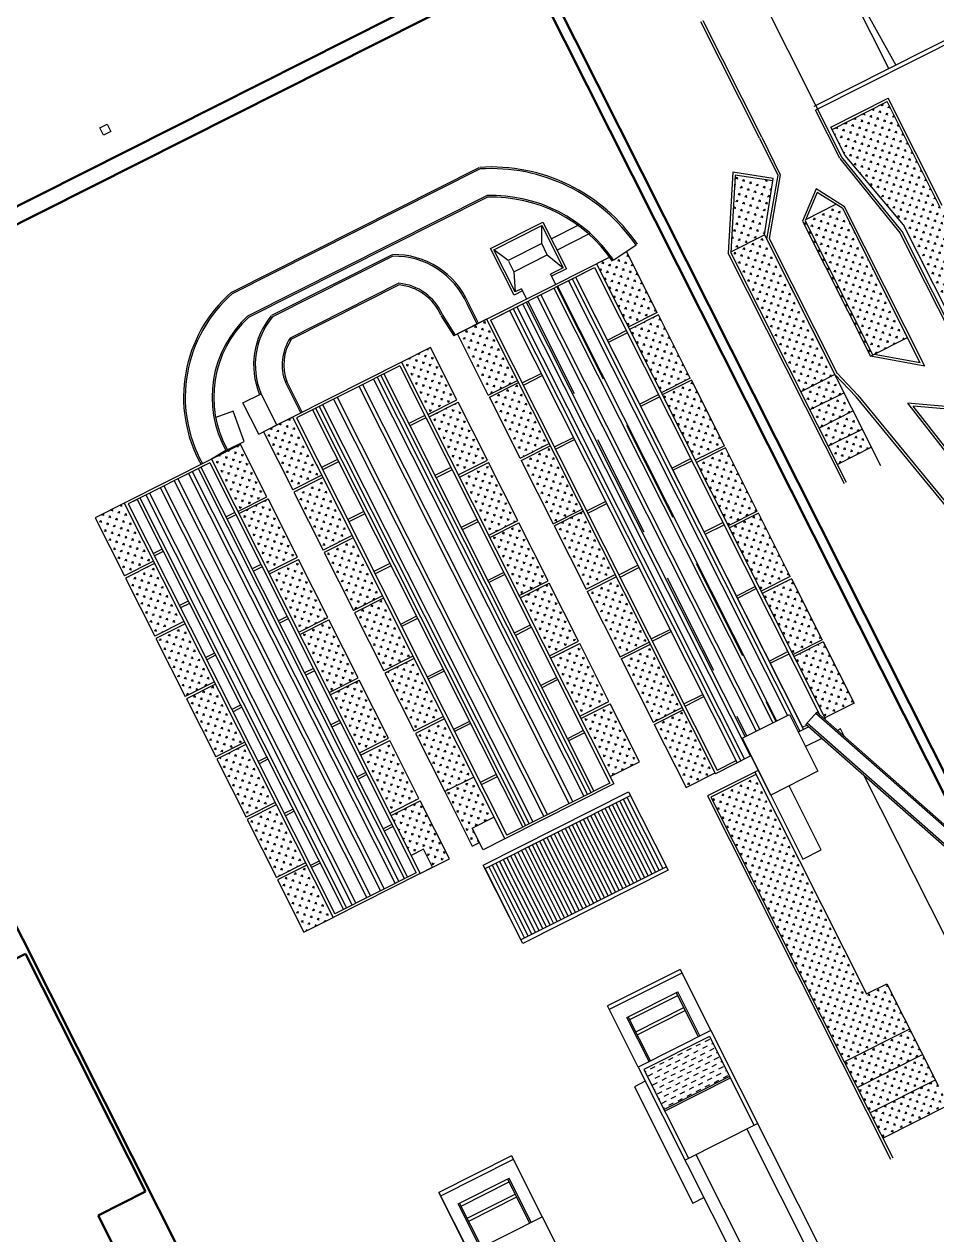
# Model space of a CAD drawing. Header units: inches. Extents: x 725.5 to 800.4, y -655.3 to -591.9.
# Drawn here: x 755.656 to 757.866, y -632.209 to -629.278 of the extents above; entities that cross this region are included whole.
import ezdxf

# ---------------------------------------------------------------- set-up
doc = ezdxf.new("R2010")
doc.units = ezdxf.units.IN
doc.header["$MEASUREMENT"] = 0
doc.linetypes.add('HIDDEN', pattern=[0.375, 0.25, -0.125])
doc.layers.add('023_MUROS_2', color=7, linetype='Continuous')
doc.layers.add('A_TEXTOLOCAL', color=3, linetype='Continuous')
doc.layers.add('06 textos y cotas', color=4, linetype='Continuous', lineweight=15)
pattern_1 = [(116.73916, (399.903667, -369.707009), (-0.01654568078, 0.00545941823), [0.00616, -0.01848]), (206.73916, (399.905032, -369.702872), (-0.00545941823, -0.01654568078), [0.00616, -0.01848])]
pattern_2 = [(296.73916, (399.903667, -369.707009), (0.01654568078, -0.00545941823), [0.00616, -0.01848]), (26.73916, (399.902302, -369.711145), (0.00545941823, 0.01654568078), [0.00616, -0.01848])]
pattern_3 = [(296.73916, (400.310924, -369.498934), (0.01654568078, -0.00545941823), [0.00616, -0.01848]), (26.73916, (400.309559, -369.50307), (0.00545941823, 0.01654568078), [0.00616, -0.01848])]
pattern_4 = [(116.73916, (1113.070042, -891.830759), (-0.01654568078, 0.00545941823), [0.00616, -0.01848]), (206.73916, (1113.071407, -891.826623), (-0.00545941823, -0.01654568078), [0.00616, -0.01848])]
pattern_5 = [(116.73916, (1112.609973, -892.065441), (-0.01654568078, 0.00545941823), [0.00616, -0.01848]), (206.73916, (1112.611338, -892.061305), (-0.00545941823, -0.01654568078), [0.00616, -0.01848])]

msp = doc.modelspace()

# ---------------------------------------------------------------- hatches: boundary and pattern name
h = msp.add_hatch()
h.set_pattern_fill('CROSS', scale=0.04928, angle=-63.2608)
h.set_pattern_definition(pattern_2)
h.paths.add_polyline_path([(757.9931, -629.9574), (757.8735, -629.7202), (757.7454, -629.4657), (757.6122, -629.5329), (757.644, -629.596), (757.7855, -629.7645), (757.9051, -630.0018)])
h = msp.add_hatch()
h.set_pattern_fill('CROSS', scale=0.04928, angle=-63.2608)
h.set_pattern_definition(pattern_2)
h.paths.add_polyline_path([(757.4685, -629.6577), (757.3776, -629.6437), (757.3668, -629.8294), (757.4485, -629.7883)])
h = msp.add_hatch()
h.set_pattern_fill('CROSS', scale=0.04928, angle=-63.2608)
h.set_pattern_definition(pattern_2)
h.paths.add_polyline_path([(757.7055, -630.0823), (757.7952, -630.0371), (757.6379, -629.7248), (757.6213, -629.7142), (757.5405, -629.7549)])
h = msp.add_hatch()
h.set_pattern_fill('CROSS', scale=0.04928, angle=-63.2608)
h.set_pattern_definition(pattern_2)
h.paths.add_polyline_path([(757.6189, -630.1266), (757.4485, -629.7883), (757.3668, -629.8294), (757.3667, -629.8313), (757.5364, -630.1682)])
h = msp.add_hatch()
h.set_pattern_fill('CROSS', scale=0.04928, angle=-63.2608)
h.set_pattern_definition(pattern_2)
h.paths.add_polyline_path([(757.1891, -629.9766), (757.1147, -629.829), (757.0839, -629.85, 0.007809), (757.0774, -629.8408), (757.0415, -629.8589), (757.1187, -630.0121)])
h = msp.add_hatch()
h.set_pattern_fill('CROSS', scale=0.04928, angle=-63.2608)
h.set_pattern_definition(pattern_2)
h.paths.add_polyline_path([(757.2689, -630.135), (757.1918, -629.9819), (757.1214, -630.0174), (757.1985, -630.1705)])
h = msp.add_hatch()
h.set_pattern_fill('CROSS', scale=0.04928, angle=-63.2608)
h.set_pattern_definition(pattern_2)
h.paths.add_polyline_path([(756.8502, -630.1407), (756.7757, -629.9928), (756.7053, -630.0283), (756.7798, -630.1762)])
h = msp.add_hatch()
h.set_pattern_fill('CROSS', scale=0.04928, angle=116.7392)
h.set_pattern_definition(pattern_4)
h.paths.add_polyline_path([(756.5697, -630.0966), (756.6336, -630.2234), (756.704, -630.1879), (756.6402, -630.0611)])
h = msp.add_hatch()
h.set_pattern_fill('CROSS', scale=0.04928, angle=-63.2608)
h.set_pattern_definition(pattern_2)
h.paths.add_polyline_path([(757.6411, -630.1707), (757.6189, -630.1266), (757.5364, -630.1682), (757.5586, -630.2122)])
h = msp.add_hatch()
h.set_pattern_fill('CROSS', scale=0.04928, angle=-63.2608)
h.set_pattern_definition(pattern_2)
h.paths.add_polyline_path([(756.9274, -630.2939), (756.8529, -630.146), (756.7825, -630.1815), (756.857, -630.3294)])
h = msp.add_hatch()
h.set_pattern_fill('CROSS', scale=0.04928, angle=-63.2608)
h.set_pattern_definition(pattern_2)
h.paths.add_polyline_path([(757.3514, -630.2988), (757.2716, -630.1403), (757.2012, -630.1758), (757.281, -630.3342)])
h = msp.add_hatch()
h.set_pattern_fill('CROSS', scale=0.04928, angle=116.7392)
h.set_pattern_definition(pattern_4)
h.paths.add_polyline_path([(756.6363, -630.2286), (756.7072, -630.3695), (756.7776, -630.334), (756.7067, -630.1932)])
h = msp.add_hatch()
h.set_pattern_fill('CROSS', scale=0.04928, angle=-63.2608)
h.set_pattern_definition(pattern_2)
h.paths.add_polyline_path([(757.6633, -630.2147), (757.6411, -630.1707), (757.5586, -630.2122), (757.5808, -630.2562)])
h = msp.add_hatch()
h.set_pattern_fill('CROSS', scale=0.04928, angle=-63.2608)
h.set_pattern_definition(pattern_2)
h.paths.add_polyline_path([(757.6854, -630.2587), (757.6633, -630.2147), (757.5808, -630.2562), (757.6029, -630.3002)])
h = msp.add_hatch()
h.set_pattern_fill('CROSS', scale=0.04928, angle=-63.2608)
h.set_pattern_definition(pattern_3)
h.paths.add_polyline_path([(756.3766, -630.3705), (756.3057, -630.2296), (756.2353, -630.2651), (756.3062, -630.406)])
h = msp.add_hatch()
h.set_pattern_fill('CROSS', scale=0.04928, angle=-63.2608)
h.set_pattern_definition(pattern_2)
h.paths.add_polyline_path([(757.7076, -630.3027), (757.6854, -630.2587), (757.6029, -630.3002), (757.6251, -630.3442)])
h = msp.add_hatch()
h.set_pattern_fill('CROSS', scale=0.04928, angle=116.7392)
h.set_pattern_definition(pattern_5)
h.paths.add_polyline_path([(756.1097, -630.3313), (756.1735, -630.458), (756.244, -630.4226), (756.1801, -630.2958)])
h = msp.add_hatch()
h.set_pattern_fill('CROSS', scale=0.04928, angle=-63.2608)
h.set_pattern_definition(pattern_2)
h.paths.add_polyline_path([(757.0072, -630.4523), (756.93, -630.2992), (756.8596, -630.3346), (756.9368, -630.4878)])
h = msp.add_hatch()
h.set_pattern_fill('CROSS', scale=0.04928, angle=-63.2608)
h.set_pattern_definition(pattern_2)
h.paths.add_polyline_path([(757.4312, -630.4572), (757.3541, -630.304), (757.2837, -630.3395), (757.3608, -630.4927)])
h = msp.add_hatch()
h.set_pattern_fill('CROSS', scale=0.04928, angle=116.7392)
h.set_pattern_definition(pattern_4)
h.paths.add_polyline_path([(756.7099, -630.3748), (756.7808, -630.5156), (756.8512, -630.4801), (756.7803, -630.3393)])
h = msp.add_hatch()
h.set_pattern_fill('CROSS', scale=0.04928, angle=-63.2608)
h.set_pattern_definition(pattern_3)
h.paths.add_polyline_path([(756.4503, -630.5166), (756.3793, -630.3758), (756.3089, -630.4112), (756.3798, -630.5521)])
h = msp.add_hatch()
h.set_pattern_fill('CROSS', scale=0.04928, angle=116.7392)
h.set_pattern_definition(pattern_5)
h.paths.add_polyline_path([(756.1762, -630.4633), (756.2471, -630.6042), (756.3176, -630.5687), (756.2466, -630.4278)])
h = msp.add_hatch()
h.set_pattern_fill('CROSS', scale=0.04928, angle=-63.2608)
h.set_pattern_definition(pattern_2)
h.paths.add_polyline_path([(755.9694, -630.5786), (755.8984, -630.4377), (755.828, -630.4732), (755.899, -630.614)])
h = msp.add_hatch()
h.set_pattern_fill('CROSS', scale=0.04928, angle=-63.2608)
h.set_pattern_definition(pattern_2)
h.paths.add_polyline_path([(757.087, -630.6107), (757.0099, -630.4576), (756.9394, -630.4931), (757.0166, -630.6462)])
h = msp.add_hatch()
h.set_pattern_fill('CROSS', scale=0.04928, angle=116.7392)
h.set_pattern_definition(pattern_4)
h.paths.add_polyline_path([(756.7835, -630.5209), (756.8544, -630.6617), (756.9249, -630.6262), (756.8539, -630.4854)])
h = msp.add_hatch()
h.set_pattern_fill('CROSS', scale=0.04928, angle=-63.2608)
h.set_pattern_definition(pattern_2)
h.paths.add_polyline_path([(757.5111, -630.6156), (757.4339, -630.4625), (757.3635, -630.498), (757.4406, -630.6511)])
h = msp.add_hatch()
h.set_pattern_fill('CROSS', scale=0.04928, angle=-63.2608)
h.set_pattern_definition(pattern_3)
h.paths.add_polyline_path([(756.5239, -630.6627), (756.4529, -630.5219), (756.3825, -630.5574), (756.4534, -630.6982)])
h = msp.add_hatch()
h.set_pattern_fill('CROSS', scale=0.04928, angle=116.7392)
h.set_pattern_definition(pattern_5)
h.paths.add_polyline_path([(756.2498, -630.6094), (756.3208, -630.7503), (756.3912, -630.7148), (756.3202, -630.574)])
h = msp.add_hatch()
h.set_pattern_fill('CROSS', scale=0.04928, angle=-63.2608)
h.set_pattern_definition(pattern_2)
h.paths.add_polyline_path([(756.043, -630.7247), (755.972, -630.5838), (755.9016, -630.6193), (755.9726, -630.7601)])
h = msp.add_hatch()
h.set_pattern_fill('CROSS', scale=0.04928, angle=116.7392)
h.set_pattern_definition(pattern_4)
h.paths.add_polyline_path([(756.8571, -630.667), (756.9281, -630.8078), (756.9985, -630.7723), (756.9275, -630.6315)])
h = msp.add_hatch()
h.set_pattern_fill('CROSS', scale=0.04928, angle=-63.2608)
h.set_pattern_definition(pattern_2)
h.paths.add_polyline_path([(757.1695, -630.7745), (757.0897, -630.616), (757.0193, -630.6515), (757.0991, -630.8099)])
h = msp.add_hatch()
h.set_pattern_fill('CROSS', scale=0.04928, angle=-63.2608)
h.set_pattern_definition(pattern_2)
h.paths.add_polyline_path([(757.5882, -630.7688), (757.5137, -630.6209), (757.4433, -630.6564), (757.5178, -630.8043)])
h = msp.add_hatch()
h.set_pattern_fill('CROSS', scale=0.04928, angle=-63.2608)
h.set_pattern_definition(pattern_3)
h.paths.add_polyline_path([(756.5975, -630.8088), (756.5265, -630.668), (756.4561, -630.7035), (756.5271, -630.8443)])
h = msp.add_hatch()
h.set_pattern_fill('CROSS', scale=0.04928, angle=116.7392)
h.set_pattern_definition(pattern_5)
h.paths.add_polyline_path([(756.3234, -630.7556), (756.3944, -630.8964), (756.4648, -630.8609), (756.3938, -630.7201)])
h = msp.add_hatch()
h.set_pattern_fill('CROSS', scale=0.04928, angle=-63.2608)
h.set_pattern_definition(pattern_2)
h.paths.add_polyline_path([(756.1166, -630.8708), (756.0457, -630.73), (755.9752, -630.7654), (756.0462, -630.9063)])
h = msp.add_hatch()
h.set_pattern_fill('CROSS', scale=0.04928, angle=116.7392)
h.set_pattern_definition(pattern_4)
h.paths.add_polyline_path([(756.9307, -630.8131), (757.0017, -630.9539), (757.0721, -630.9185), (757.0011, -630.7776)])
h = msp.add_hatch()
h.set_pattern_fill('CROSS', scale=0.04928, angle=-63.2608)
h.set_pattern_definition(pattern_2)
h.paths.add_polyline_path([(757.2493, -630.9329), (757.1722, -630.7797), (757.1017, -630.8152), (757.1789, -630.9684)])
h = msp.add_hatch()
h.set_pattern_fill('CROSS', scale=0.04928, angle=-63.2608)
h.set_pattern_definition(pattern_2)
h.paths.add_polyline_path([(757.6654, -630.9219), (757.5909, -630.7741), (757.5205, -630.8095), (757.595, -630.9574)])
h = msp.add_hatch()
h.set_pattern_fill('CROSS', scale=0.04928, angle=-63.2608)
h.set_pattern_definition(pattern_3)
h.paths.add_polyline_path([(756.6711, -630.9549), (756.6001, -630.8141), (756.5297, -630.8496), (756.6007, -630.9904)])
h = msp.add_hatch()
h.set_pattern_fill('CROSS', scale=0.04928, angle=116.7392)
h.set_pattern_definition(pattern_5)
h.paths.add_polyline_path([(756.397, -630.9017), (756.468, -631.0425), (756.5384, -631.007), (756.4674, -630.8662)])
h = msp.add_hatch()
h.set_pattern_fill('CROSS', scale=0.04928, angle=-63.2608)
h.set_pattern_definition(pattern_2)
h.paths.add_polyline_path([(756.1902, -631.0169), (756.1193, -630.8761), (756.0489, -630.9115), (756.1198, -631.0524)])
h = msp.add_hatch()
h.set_pattern_fill('CROSS', scale=0.04928, angle=116.7392)
h.set_pattern_definition(pattern_4)
h.paths.add_polyline_path([(757.0043, -630.9592), (757.0753, -631.1), (757.1457, -631.0646), (757.0747, -630.9237)])
h = msp.add_hatch()
h.set_pattern_fill('CROSS', scale=0.04928, angle=-63.2608)
h.set_pattern_definition(pattern_2)
h.paths.add_polyline_path([(757.3291, -631.0913), (757.252, -630.9382), (757.1816, -630.9737), (757.2587, -631.1268)])
h = msp.add_hatch()
h.set_pattern_fill('CROSS', scale=0.04928, angle=-63.2608)
h.set_pattern_definition(pattern_3)
h.paths.add_polyline_path([(756.7447, -631.101), (756.6737, -630.9602), (756.6033, -630.9957), (756.6743, -631.1365)])
h = msp.add_hatch()
h.set_pattern_fill('CROSS', scale=0.04928, angle=116.7392)
h.set_pattern_definition(pattern_5)
h.paths.add_polyline_path([(756.4706, -631.0478), (756.5416, -631.1886), (756.612, -631.1531), (756.5411, -631.0123)])
h = msp.add_hatch()
h.set_pattern_fill('CROSS', scale=0.04928, angle=-63.2608)
h.set_pattern_definition(pattern_2)
h.paths.add_polyline_path([(756.2638, -631.163), (756.1929, -631.0222), (756.1225, -631.0577), (756.1934, -631.1985)])
h = msp.add_hatch()
h.set_pattern_fill('CROSS', scale=0.04928, angle=116.7392)
h.set_pattern_definition(pattern_1)
h.paths.add_polyline_path([(756.7935, -631.1979), (756.7447, -631.101), (756.6743, -631.1365), (756.7408, -631.2686), (756.7584, -631.2597), (756.7407, -631.2245)])
h = msp.add_hatch()
h.set_pattern_fill('CROSS', scale=0.04928, angle=-63.2608)
h.set_pattern_definition(pattern_2)
h.paths.add_polyline_path([(757.8003, -631.711), (757.745, -631.6014), (757.6957, -631.6262), (757.4279, -631.0946), (757.3187, -631.1496), (757.6418, -631.7908)])
h = msp.add_hatch()
h.set_pattern_fill('CROSS', scale=0.04928, angle=116.7392)
h.set_pattern_definition(pattern_1)
h.paths.add_polyline_path([(756.623, -631.2756), (756.6451, -631.3196), (756.6856, -631.2993), (756.6147, -631.1584), (756.5443, -631.1939), (756.593, -631.2907)])
h = msp.add_hatch()
h.set_pattern_fill('CROSS', scale=0.04928, angle=-63.2608)
h.set_pattern_definition(pattern_2)
h.paths.add_polyline_path([(756.3374, -631.3091), (756.2665, -631.1683), (756.1961, -631.2038), (756.267, -631.3446)])
h = msp.add_hatch()
h.set_pattern_fill('CROSS', scale=0.04928, angle=-63.2608)
h.set_pattern_definition(pattern_2)
h.paths.add_polyline_path([(756.404, -631.4412), (756.3401, -631.3144), (756.2697, -631.3499), (756.3335, -631.4766)])
h = msp.add_hatch()
h.set_pattern_fill('CROSS', scale=0.04928, angle=-63.2608)
h.set_pattern_definition(pattern_2)
h.paths.add_polyline_path([(757.8313, -631.7726), (757.8003, -631.711), (757.6418, -631.7908), (757.6729, -631.8524)])
h = msp.add_hatch()
h.set_pattern_fill('DASH', scale=0.09856, angle=206.7392)
h.set_pattern_definition([(206.73916, (399.903667, -369.707009), (-0.00545941823, -0.01654568078), [0.01232, -0.01232])])
h.paths.add_polyline_path([(757.364, -631.8264), (757.3152, -631.7296), (757.1568, -631.8094), (757.2056, -631.9063)])
h = msp.add_hatch()
h.set_pattern_fill('CROSS', scale=0.04928, angle=-63.2608)
h.set_pattern_definition(pattern_2)
h.paths.add_polyline_path([(757.8623, -631.8342), (757.8313, -631.7726), (757.6729, -631.8524), (757.7039, -631.9141)])
h = msp.add_hatch()
h.set_pattern_fill('CROSS', scale=0.04928, angle=-63.2608)
h.set_pattern_definition(pattern_2)
h.paths.add_polyline_path([(757.8934, -631.8959), (757.8692, -631.8478), (757.8623, -631.8342), (757.7039, -631.9141), (757.7349, -631.9757)])

# ---------------------------------------------------------------- linework, layer by layer
at = {"color": 7}
for p, q in [((759.5849, -628.4723), (757.5722, -629.4863)), ((759.501, -628.5036), (757.5678, -629.4775)), ((757.6361, -629.5999), (757.3327, -628.9978)), ((757.6447, -629.1783), (757.7494, -629.386)), ((757.6447, -629.1783), (757.7494, -629.386)), ((757.6535, -629.1739), (757.767, -629.3772)), ((757.4367, -629.5546), (757.2948, -629.2729)), ((757.4419, -629.5519), (757.3, -629.2703)), ((757.6095, -629.5276), (757.748, -629.4578)), ((757.8788, -629.7175), (757.748, -629.4578)), ((757.6308, -629.6026), (757.5722, -629.4863)), ((757.6122, -629.5329), (757.7454, -629.4657)), ((757.8735, -629.7202), (757.7454, -629.4657)), ((757.644, -629.596), (757.6095, -629.5276)), ((757.4367, -629.5546), (757.4806, -629.6442)), ((757.442, -629.552), (757.4868, -629.6434)), ((757.7773, -629.7836), (757.6315, -629.6037)), ((757.7819, -629.7799), (757.6361, -629.5999)), ((757.7855, -629.7645), (757.644, -629.596)), ((756.1589, -629.9268), (756.7575, -629.6253)), ((756.1607, -629.9304), (756.7592, -629.6288)), ((757.372, -629.6368), (757.3607, -629.8325)), ((757.4694, -629.6519), (757.372, -629.6368)), ((757.3776, -629.6437), (757.3667, -629.8313)), ((757.4685, -629.6577), (757.3776, -629.6437)), ((757.4485, -629.7883), (757.4694, -629.6519)), ((757.4806, -629.6442), (757.4537, -629.7986)), ((757.4868, -629.6434), (757.4599, -629.7973)), ((756.1975, -629.9847), (756.7762, -629.6931)), ((756.1998, -629.9879), (756.7772, -629.697)), ((757.5737, -629.6768), (757.5405, -629.7549)), ((757.5764, -629.6856), (757.547, -629.7547)), ((757.6424, -629.7207), (757.5737, -629.6768)), ((757.6379, -629.7248), (757.5764, -629.6856)), ((757.5487, -629.7508), (757.6213, -629.7142)), ((757.8259, -630.0979), (757.6379, -629.7248)), ((757.8365, -630.1059), (757.6424, -629.7207)), ((757.5405, -629.7549), (757.7055, -630.0823)), ((757.547, -629.7547), (757.7107, -630.0797)), ((756.7854, -629.8218), (756.9122, -629.7579)), ((756.7934, -629.8244), (756.9095, -629.7659)), ((756.9091, -629.8096), (756.9095, -629.7659)), ((756.9095, -629.7659), (756.961, -629.868)), ((756.9122, -629.7579), (756.9689, -629.8706)), ((756.9323, -629.7979), (757.0007, -629.7635)), ((756.946, -629.8251), (757.0265, -629.7845)), ((757.941, -630.1089), (757.7766, -629.7826)), ((757.9463, -630.1063), (757.7819, -629.7799)), ((757.9528, -630.0965), (757.7855, -629.7645)), ((756.9091, -629.8096), (756.8281, -629.8504)), ((756.9228, -629.8368), (756.9091, -629.8096)), ((757.1376, -629.8134), (757.0839, -629.85)), ((757.3668, -629.8294), (757.4485, -629.7883)), ((757.4485, -629.7883), (757.7298, -630.3467)), ((757.4538, -629.7982), (757.6192, -630.1265)), ((757.4599, -629.7973), (757.6245, -630.1239)), ((756.5471, -629.8365), (756.2553, -629.9835)), ((756.5488, -629.8401), (756.2571, -629.987)), ((756.8422, -629.9344), (756.7854, -629.8218)), ((756.8448, -629.9265), (756.7934, -629.8244)), ((756.8281, -629.8504), (756.7934, -629.8244)), ((756.8418, -629.8776), (756.9228, -629.8368)), ((756.9228, -629.8368), (756.961, -629.868)), ((757.0774, -629.8408), (757.0415, -629.8589)), ((757.1891, -629.9766), (757.1147, -629.829)), ((757.642, -630.3909), (757.3607, -629.8325)), ((757.6473, -630.3883), (757.3667, -629.8313)), ((756.7757, -629.9928), (757.0415, -629.8589)), ((756.7854, -629.9946), (757.0372, -629.8678)), ((756.8289, -629.8519), (756.8418, -629.8776)), ((756.961, -629.868), (756.9303, -629.8834)), ((756.9689, -629.8706), (756.9329, -629.8887)), ((756.9914, -629.8908), (757.0372, -629.8678)), ((757.0372, -629.8678), (757.5828, -630.9509)), ((757.0415, -629.8589), (757.5958, -630.9592)), ((756.8418, -629.8776), (756.8448, -629.9265)), ((756.943, -629.9086), (756.9303, -629.8834)), ((756.9738, -629.8997), (757.5039, -630.952)), ((756.9826, -629.8952), (757.5342, -630.9902)), ((756.9914, -629.8908), (757.543, -630.9858)), ((756.9914, -629.8908), (757.5404, -630.9805)), ((756.5634, -629.9055), (756.3001, -630.0382)), ((756.5642, -629.9096), (756.3019, -630.0417)), ((756.8625, -629.9242), (756.8422, -629.9344)), ((756.8599, -629.9189), (756.8448, -629.9265)), ((756.9386, -629.9174), (757.4687, -630.9697)), ((756.9474, -629.913), (757.4775, -630.9653)), ((756.753, -630.0043), (756.7284, -629.9555)), ((756.7565, -630.0025), (756.7319, -629.9537)), ((756.8629, -629.9556), (757.4145, -631.0505)), ((756.8717, -629.9511), (757.4018, -631.0034)), ((756.8981, -629.9378), (757.4282, -630.9901)), ((756.9069, -629.9334), (757.437, -630.9857)), ((756.6969, -630.033), (756.6654, -629.9835)), ((756.7002, -630.0309), (756.6687, -629.9814)), ((756.7854, -629.9946), (756.8312, -629.9715)), ((756.7854, -629.9946), (756.8312, -629.9715)), ((756.7854, -629.9946), (756.8312, -629.9715)), ((756.8312, -629.9715), (757.3828, -631.0665)), ((756.84, -629.9671), (757.3916, -631.0621)), ((756.8488, -629.9627), (757.4004, -631.0576)), ((757.1891, -629.9766), (757.1187, -630.0121)), ((757.1918, -629.9819), (757.1214, -630.0174)), ((757.2689, -630.135), (757.1918, -629.9819)), ((756.753, -630.0043), (756.6966, -630.0327)), ((756.7757, -629.9928), (756.7053, -630.0283)), ((756.7053, -630.0283), (756.7757, -629.9928)), ((756.7757, -629.9928), (757.33, -631.0931)), ((756.7854, -629.9946), (757.3344, -631.0843)), ((757.0681, -630.0431), (757.1139, -630.02)), ((756.7798, -630.1762), (756.7053, -630.0283)), ((757.0708, -630.0484), (757.1165, -630.0253)), ((757.7055, -630.0823), (757.7952, -630.0371)), ((756.6402, -630.0611), (756.5697, -630.0966)), ((756.704, -630.1879), (756.6402, -630.0611)), ((757.8259, -630.0979), (757.7142, -630.0779)), ((756.5697, -630.0966), (756.3057, -630.2296)), ((756.5654, -630.1054), (756.3154, -630.2314)), ((756.5654, -630.1054), (756.5266, -630.125)), ((756.5654, -630.1054), (757.0744, -631.1159)), ((756.5697, -630.0966), (757.0841, -631.1176)), ((757.8365, -630.1059), (757.7055, -630.0823)), ((756.502, -630.1374), (757.0111, -631.1478)), ((756.5108, -630.1329), (757.0199, -631.1434)), ((756.5196, -630.1285), (757.0287, -631.139)), ((756.5266, -630.125), (757.0357, -631.1354)), ((756.8621, -630.1469), (756.9079, -630.1238)), ((756.8648, -630.1521), (756.9106, -630.1291)), ((757.2689, -630.135), (757.1985, -630.1705)), ((757.6192, -630.1265), (757.5364, -630.1682)), ((757.6186, -630.1261), (757.6706, -630.1803)), ((757.6242, -630.1233), (757.6748, -630.1762)), ((756.326, -630.2194), (756.2886, -630.1452)), ((756.3295, -630.2177), (756.2922, -630.1436)), ((756.4668, -630.1551), (756.9759, -631.1656)), ((756.4756, -630.1507), (756.9847, -631.1611)), ((756.7798, -630.1762), (756.8502, -630.1407)), ((756.7825, -630.1815), (756.8529, -630.146)), ((757.2716, -630.1403), (757.2012, -630.1758)), ((757.3514, -630.2988), (757.2716, -630.1403)), ((756.1857, -630.1952), (756.2297, -630.173)), ((756.2239, -630.2709), (756.1857, -630.1952)), ((756.2679, -630.2487), (756.2292, -630.1719)), ((756.4052, -630.1861), (756.9142, -631.1966)), ((756.414, -630.1817), (756.9231, -631.1922)), ((756.6336, -630.2234), (756.704, -630.1879)), ((756.6363, -630.2286), (756.7067, -630.1932)), ((756.7776, -630.334), (756.7067, -630.1932)), ((756.857, -630.3294), (756.7825, -630.1815)), ((757.1461, -630.198), (757.1919, -630.1749)), ((757.1488, -630.2033), (757.1946, -630.1802)), ((757.6413, -630.1705), (757.5586, -630.2122)), ((758.0869, -630.6878), (757.6706, -630.1803)), ((758.09, -630.6822), (757.6751, -630.1765)), ((758.114, -630.6038), (757.7955, -630.1959)), ((757.9057, -630.2058), (757.7955, -630.1959)), ((756.1619, -630.2153), (756.1198, -630.2309)), ((756.1891, -630.2884), (756.1619, -630.2153)), ((756.3541, -630.2119), (756.3154, -630.2314)), ((756.3541, -630.2119), (756.8632, -631.2223)), ((756.3612, -630.2083), (756.8702, -631.2188)), ((756.37, -630.2039), (756.879, -631.2144)), ((756.3788, -630.1995), (756.8878, -631.2099)), ((757.6635, -630.2145), (757.5808, -630.2562)), ((758.1187, -630.6002), (757.8086, -630.203)), ((757.9024, -630.2115), (757.8086, -630.203)), ((756.1161, -630.2323), (756.1157, -630.2324)), ((756.2239, -630.2709), (756.2679, -630.2487)), ((756.3057, -630.2296), (756.2353, -630.2651)), ((756.2679, -630.2487), (756.3057, -630.2296)), ((756.3057, -630.2296), (756.8201, -631.2507)), ((756.3154, -630.2314), (756.8245, -631.2419)), ((756.6261, -630.226), (756.5874, -630.2455)), ((756.6288, -630.2313), (756.5901, -630.2508)), ((756.2353, -630.2651), (756.3062, -630.406)), ((756.9402, -630.3018), (756.986, -630.2787)), ((756.9428, -630.3071), (756.9886, -630.284)), ((757.6857, -630.2585), (757.6029, -630.3002)), ((756.1801, -630.2958), (756.1097, -630.3313)), ((756.1446, -630.3108), (756.1097, -630.3313)), ((756.1446, -630.3108), (756.1891, -630.2884)), ((756.244, -630.4226), (756.1801, -630.2958)), ((756.857, -630.3294), (756.9274, -630.2939)), ((756.8596, -630.3346), (756.93, -630.2992)), ((757.3514, -630.2988), (757.281, -630.3342)), ((757.3541, -630.304), (757.2837, -630.3395)), ((757.4312, -630.4572), (757.3541, -630.304)), ((757.7079, -630.3026), (757.6251, -630.3442)), ((756.1097, -630.3313), (755.8984, -630.4377)), ((756.1053, -630.3401), (755.9081, -630.4395)), ((756.1053, -630.3401), (756.0842, -630.3508)), ((756.1053, -630.3401), (756.6055, -631.333)), ((756.1097, -630.3313), (756.6152, -631.3347)), ((756.4149, -630.3325), (756.3761, -630.352)), ((756.4175, -630.3377), (756.3788, -630.3573)), ((756.7072, -630.3695), (756.7776, -630.334)), ((756.7099, -630.3748), (756.7803, -630.3393)), ((756.8512, -630.4801), (756.7803, -630.3393)), ((756.8596, -630.3346), (756.9368, -630.4878)), ((757.2242, -630.3529), (757.27, -630.3299)), ((757.2269, -630.3582), (757.2726, -630.3351)), ((756.0542, -630.3658), (756.5545, -631.3587)), ((756.063, -630.3614), (756.5633, -631.3543)), ((756.0771, -630.3543), (756.5773, -631.3472)), ((756.0842, -630.3508), (756.5844, -631.3436)), ((756.3766, -630.3705), (756.3062, -630.406)), ((756.6895, -630.3519), (756.6508, -630.3714)), ((756.6922, -630.3572), (756.6535, -630.3767)), ((755.9856, -630.4004), (756.4858, -631.3933)), ((755.9944, -630.396), (756.4946, -631.3889)), ((756.019, -630.3836), (756.5192, -631.3765)), ((756.0278, -630.3791), (756.5281, -631.372)), ((756.3793, -630.3758), (756.3089, -630.4112)), ((755.9293, -630.4288), (755.9081, -630.4395)), ((755.9293, -630.4288), (756.4295, -631.4217)), ((755.9363, -630.4253), (756.4365, -631.4181)), ((755.9504, -630.4182), (756.4506, -631.411)), ((755.9592, -630.4137), (756.4594, -631.4066)), ((756.1735, -630.458), (756.244, -630.4226)), ((756.1762, -630.4633), (756.2466, -630.4278)), ((756.3176, -630.5687), (756.2466, -630.4278)), ((756.3089, -630.4112), (756.3798, -630.5521)), ((755.8984, -630.4377), (755.828, -630.4732)), ((755.8984, -630.4377), (756.404, -631.4412)), ((755.9081, -630.4395), (756.4083, -631.4323)), ((756.4783, -630.4583), (756.4396, -630.4778)), ((756.9368, -630.4878), (757.0072, -630.4523)), ((756.9394, -630.4931), (757.0099, -630.4576)), ((757.0182, -630.4567), (757.064, -630.4336)), ((757.0209, -630.462), (757.0667, -630.4389)), ((757.4312, -630.4572), (757.3608, -630.4927)), ((755.828, -630.4732), (755.899, -630.614)), ((756.166, -630.4607), (756.1449, -630.4714)), ((756.1687, -630.466), (756.1476, -630.4766)), ((756.4809, -630.4636), (756.4422, -630.4831)), ((756.7529, -630.4778), (756.7142, -630.4973)), ((756.7556, -630.483), (756.7169, -630.5026)), ((756.7808, -630.5156), (756.8512, -630.4801)), ((756.7835, -630.5209), (756.8539, -630.4854)), ((756.9249, -630.6262), (756.8539, -630.4854)), ((757.3022, -630.5078), (757.348, -630.4848)), ((757.4339, -630.4625), (757.3635, -630.498)), ((757.5111, -630.6156), (757.4339, -630.4625)), ((756.4503, -630.5166), (756.3798, -630.5521)), ((756.9394, -630.4931), (757.0166, -630.6462)), ((757.3049, -630.5131), (757.3507, -630.4901)), ((756.4529, -630.5219), (756.3825, -630.5574)), ((755.99, -630.5494), (755.9689, -630.56)), ((755.9927, -630.5547), (755.9715, -630.5653)), ((756.2471, -630.6042), (756.3176, -630.5687)), ((756.2498, -630.6094), (756.3202, -630.574)), ((756.3912, -630.7148), (756.3202, -630.574)), ((756.3825, -630.5574), (756.4534, -630.6982)), ((755.9694, -630.5786), (755.899, -630.614)), ((755.972, -630.5838), (755.9016, -630.6193)), ((756.2295, -630.5866), (756.2083, -630.5972)), ((756.2321, -630.5919), (756.211, -630.6025)), ((756.5417, -630.5842), (756.503, -630.6037)), ((756.5444, -630.5895), (756.5056, -630.609)), ((756.8173, -630.6055), (756.7786, -630.625)), ((757.0963, -630.6116), (757.142, -630.5885)), ((757.0989, -630.6169), (757.1447, -630.5938)), ((755.9016, -630.6193), (755.9726, -630.7601)), ((756.82, -630.6108), (756.7812, -630.6303)), ((756.8544, -630.6617), (756.9249, -630.6262)), ((756.8571, -630.667), (756.9275, -630.6315)), ((756.9985, -630.7723), (756.9275, -630.6315)), ((757.0166, -630.6462), (757.087, -630.6107)), ((757.0193, -630.6515), (757.0897, -630.616)), ((757.5111, -630.6156), (757.4406, -630.6511)), ((757.5137, -630.6209), (757.4433, -630.6564)), ((757.5137, -630.6209), (757.5882, -630.7688)), ((756.5239, -630.6627), (756.4534, -630.6982)), ((757.0193, -630.6515), (757.0991, -630.8099)), ((757.3803, -630.6628), (757.4261, -630.6397)), ((757.383, -630.668), (757.4287, -630.645)), ((756.0534, -630.6753), (756.0323, -630.6859)), ((756.0561, -630.6806), (756.035, -630.6912)), ((756.5265, -630.668), (756.4561, -630.7035)), ((756.2929, -630.7124), (756.2718, -630.7231)), ((756.2955, -630.7177), (756.2744, -630.7284)), ((756.3208, -630.7503), (756.3912, -630.7148)), ((756.3234, -630.7556), (756.3938, -630.7201)), ((756.4648, -630.8609), (756.3938, -630.7201)), ((756.4561, -630.7035), (756.5271, -630.8443)), ((756.606, -630.7119), (756.5673, -630.7314)), ((756.6087, -630.7172), (756.57, -630.7367)), ((756.043, -630.7247), (755.9726, -630.7601)), ((756.0457, -630.73), (755.9752, -630.7654)), ((756.8816, -630.7332), (756.8429, -630.7527)), ((756.8843, -630.7385), (756.8456, -630.758)), ((757.1743, -630.7665), (757.2201, -630.7435)), ((757.177, -630.7718), (757.2228, -630.7487)), ((755.9752, -630.7654), (756.0462, -630.9063)), ((756.9281, -630.8078), (756.9985, -630.7723)), ((756.9307, -630.8131), (757.0011, -630.7776)), ((757.0721, -630.9185), (757.0011, -630.7776)), ((757.0991, -630.8099), (757.1695, -630.7745)), ((757.1017, -630.8152), (757.1722, -630.7797)), ((757.5882, -630.7688), (757.5178, -630.8043)), ((757.5909, -630.7741), (757.5205, -630.8095)), ((757.5909, -630.7741), (757.6654, -630.9219)), ((756.1168, -630.8011), (756.0957, -630.8118)), ((756.1195, -630.8064), (756.0984, -630.8171)), ((756.5975, -630.8088), (756.5271, -630.8443)), ((757.4597, -630.8203), (757.5054, -630.7972)), ((757.4623, -630.8256), (757.5081, -630.8025)), ((756.3563, -630.8383), (756.3352, -630.849)), ((756.6001, -630.8141), (756.5297, -630.8496)), ((756.6704, -630.8396), (756.6317, -630.8592)), ((757.1017, -630.8152), (757.1789, -630.9684)), ((756.359, -630.8436), (756.3378, -630.8542)), ((756.3944, -630.8964), (756.4648, -630.8609)), ((756.397, -630.9017), (756.4674, -630.8662)), ((756.5384, -631.007), (756.4674, -630.8662)), ((756.5297, -630.8496), (756.6007, -630.9904)), ((756.6731, -630.8449), (756.6343, -630.8644)), ((756.9455, -630.86), (756.9068, -630.8795)), ((756.9482, -630.8653), (756.9095, -630.8848)), ((757.5404, -630.9805), (757.4718, -630.8443)), ((756.1166, -630.8708), (756.0462, -630.9063)), ((756.1193, -630.8761), (756.0489, -630.9115)), ((756.0489, -630.9115), (756.1198, -631.0524)), ((756.1802, -630.927), (756.1591, -630.9377)), ((757.0017, -630.9539), (757.0721, -630.9185)), ((757.0043, -630.9592), (757.0747, -630.9237)), ((757.1457, -631.0646), (757.0747, -630.9237)), ((757.2537, -630.9241), (757.2995, -630.901)), ((757.2564, -630.9294), (757.3021, -630.9063)), ((757.6654, -630.9219), (757.595, -630.9574)), ((756.1829, -630.9323), (756.1618, -630.9429)), ((756.6711, -630.9549), (756.6007, -630.9904)), ((757.1789, -630.9684), (757.2493, -630.9329)), ((757.1816, -630.9737), (757.252, -630.9382)), ((757.3944, -631.0072), (757.5088, -630.9496)), ((757.5088, -630.9496), (757.5781, -631.0871)), ((757.549, -630.9736), (757.5751, -630.944)), ((758.1454, -631.4523), (757.5725, -630.947)), ((758.148, -631.4494), (757.5751, -630.944)), ((756.4197, -630.9642), (756.3986, -630.9748)), ((756.4224, -630.9695), (756.4012, -630.9801)), ((756.6737, -630.9602), (756.6033, -630.9957)), ((756.7343, -630.9664), (756.6955, -630.9859)), ((756.7369, -630.9717), (756.6982, -630.9912)), ((757.1816, -630.9737), (757.2587, -631.1268)), ((757.5556, -630.9794), (757.5303, -630.9922)), ((757.5404, -630.9805), (757.5509, -630.9752)), ((758.122, -631.4789), (757.549, -630.9736)), ((758.1246, -631.476), (757.5516, -630.9706)), ((757.5958, -630.9592), (757.5936, -630.9603)), ((757.633, -630.9846), (757.6254, -630.9884)), ((757.6424, -631.0034), (757.633, -630.9846)), ((756.468, -631.0425), (756.5384, -631.007)), ((756.4706, -631.0478), (756.5411, -631.0123)), ((756.612, -631.1531), (756.5411, -631.0123)), ((756.6033, -630.9957), (756.6743, -631.1365)), ((757.0103, -630.9887), (756.9716, -631.0082)), ((757.013, -630.9939), (756.9743, -631.0134)), ((757.3944, -631.0072), (757.4637, -631.1448)), ((757.4637, -631.1448), (757.3944, -631.0072)), ((757.5875, -631.0075), (757.548, -631.0274)), ((756.1902, -631.0169), (756.1198, -631.0524)), ((756.1929, -631.0222), (756.1225, -631.0577)), ((756.1225, -631.0577), (756.1934, -631.1985)), ((756.2437, -631.0529), (756.2225, -631.0635)), ((756.2463, -631.0582), (756.2252, -631.0688)), ((757.0753, -631.1), (757.1457, -631.0646)), ((757.4158, -631.0499), (757.33, -631.0931)), ((757.3344, -631.0843), (757.3802, -631.0612)), ((756.4831, -631.0901), (756.462, -631.1007)), ((756.4858, -631.0953), (756.4647, -631.106)), ((756.7447, -631.101), (756.6743, -631.1365)), ((756.7991, -631.0951), (756.7604, -631.1146)), ((756.8017, -631.1004), (756.763, -631.1199)), ((757.2587, -631.1268), (757.3291, -631.0913)), ((757.4252, -631.0893), (757.3108, -631.1469)), ((757.4279, -631.0946), (757.3187, -631.1496)), ((757.4336, -631.0851), (757.4252, -631.0893)), ((757.4252, -631.0893), (757.6957, -631.6262)), ((757.5781, -631.0871), (757.4637, -631.1448)), ((758.0276, -631.768), (757.6901, -631.098)), ((757.0841, -631.1176), (756.8201, -631.2507)), ((757.0744, -631.1159), (756.8245, -631.2419)), ((757.0744, -631.1159), (757.0357, -631.1354)), ((757.5861, -631.2775), (757.508, -631.1224)), ((756.2638, -631.163), (756.1934, -631.1985)), ((756.5416, -631.1886), (756.612, -631.1531)), ((756.5443, -631.1939), (756.6147, -631.1584)), ((756.6856, -631.2993), (756.6147, -631.1584)), ((756.6743, -631.1365), (756.7408, -631.2686)), ((756.7675, -631.3141), (757.1196, -631.1368)), ((756.772, -631.3229), (757.124, -631.1456)), ((757.0888, -631.1633), (757.1758, -631.3358)), ((757.0976, -631.1589), (757.1846, -631.3314)), ((757.1064, -631.1544), (757.1934, -631.327)), ((757.1152, -631.15), (757.2022, -631.3225)), ((757.1196, -631.1368), (757.2154, -631.3269)), ((757.3108, -631.1469), (757.6365, -631.7935)), ((757.3187, -631.1496), (757.6418, -631.7908)), ((757.4637, -631.1448), (757.5418, -631.2999)), ((756.2665, -631.1683), (756.1961, -631.2038)), ((756.3071, -631.1787), (756.286, -631.1894)), ((756.3097, -631.184), (756.2886, -631.1947)), ((757.036, -631.1899), (757.1229, -631.3624)), ((757.0448, -631.1855), (757.1317, -631.358)), ((757.0536, -631.181), (757.1405, -631.3536)), ((757.0624, -631.1766), (757.1494, -631.3491)), ((757.0712, -631.1722), (757.1582, -631.3447)), ((757.0712, -631.1722), (757.1582, -631.3447)), ((757.08, -631.1677), (757.167, -631.3403)), ((756.1961, -631.2038), (756.267, -631.3446)), ((756.5465, -631.2159), (756.5254, -631.2266)), ((756.5492, -631.2212), (756.5281, -631.2319)), ((756.7407, -631.2245), (756.7935, -631.1979)), ((756.9744, -631.2209), (757.0613, -631.3935)), ((756.9832, -631.2165), (757.0701, -631.389)), ((756.992, -631.2121), (757.0789, -631.3846)), ((757.0008, -631.2076), (757.0877, -631.3802)), ((757.0008, -631.2076), (757.0877, -631.3802)), ((757.0096, -631.2032), (757.0965, -631.3757)), ((757.0184, -631.1988), (757.1053, -631.3713)), ((757.0272, -631.1943), (757.1141, -631.3669)), ((756.7673, -631.2773), (756.7407, -631.2245)), ((756.8201, -631.2507), (756.7673, -631.2773)), ((756.9216, -631.2476), (757.0085, -631.4201)), ((756.9304, -631.2431), (757.0173, -631.4156)), ((756.9304, -631.2431), (757.0173, -631.4156)), ((756.9392, -631.2387), (757.0261, -631.4112)), ((756.948, -631.2343), (757.0349, -631.4068)), ((756.9568, -631.2298), (757.0437, -631.4023)), ((756.9656, -631.2254), (757.0525, -631.3979)), ((756.623, -631.2756), (756.593, -631.2907)), ((756.6451, -631.3196), (756.623, -631.2756)), ((756.7408, -631.2686), (756.7584, -631.2597)), ((756.86, -631.2786), (756.9469, -631.4511)), ((756.86, -631.2786), (756.9469, -631.4511)), ((756.8688, -631.2742), (756.9557, -631.4467)), ((756.8776, -631.2697), (756.9645, -631.4422)), ((756.8864, -631.2653), (756.9733, -631.4378)), ((756.8952, -631.2609), (756.9821, -631.4334)), ((756.904, -631.2564), (756.9909, -631.4289)), ((756.9128, -631.252), (756.9997, -631.4245)), ((757.5418, -631.2999), (757.5861, -631.2775)), ((756.3374, -631.3091), (756.267, -631.3446)), ((756.3705, -631.3046), (756.3494, -631.3153)), ((756.3731, -631.3099), (756.352, -631.3205)), ((756.6152, -631.3347), (756.6856, -631.2993)), ((756.7984, -631.3096), (756.8853, -631.4822)), ((756.8072, -631.3052), (756.8941, -631.4777)), ((756.816, -631.3008), (756.9029, -631.4733)), ((756.8248, -631.2963), (756.9117, -631.4689)), ((756.8336, -631.2919), (756.9205, -631.4644)), ((756.8424, -631.2875), (756.9293, -631.46)), ((756.8512, -631.283), (756.9381, -631.4556)), ((756.3401, -631.3144), (756.2697, -631.3499)), ((756.6152, -631.3347), (756.404, -631.4412)), ((756.6055, -631.333), (756.4083, -631.4323)), ((756.6055, -631.333), (756.5844, -631.3436)), ((756.6152, -631.3347), (756.6451, -631.3196)), ((756.8633, -631.5043), (756.7675, -631.3141)), ((756.772, -631.3229), (756.8589, -631.4955)), ((756.7808, -631.3185), (756.8677, -631.491)), ((756.7896, -631.3141), (756.8765, -631.4866)), ((756.7896, -631.3141), (756.8765, -631.4866)), ((757.211, -631.3181), (756.8589, -631.4955)), ((757.2154, -631.3269), (756.8633, -631.5043)), ((756.2697, -631.3499), (756.3335, -631.4766)), ((756.4295, -631.4217), (756.4083, -631.4323)), ((756.3335, -631.4766), (756.404, -631.4412)), ((757.2442, -631.5668), (757.0682, -631.6554)), ((757.2442, -631.5668), (757.3187, -631.7146)), ((757.2486, -631.5756), (757.0726, -631.6642)), ((757.6957, -631.6262), (757.745, -631.6014)), ((757.745, -631.6014), (757.8692, -631.8478)), ((757.1152, -631.6831), (757.2384, -631.621)), ((757.1223, -631.6884), (757.2385, -631.6299)), ((757.2888, -631.7297), (757.2349, -631.6228)), ((757.2923, -631.7279), (757.2384, -631.621)), ((757.1427, -631.8033), (757.0682, -631.6554)), ((757.1371, -631.7178), (757.2533, -631.6593)), ((757.1691, -631.79), (757.1152, -631.6831)), ((757.1726, -631.7882), (757.1187, -631.6813)), ((757.1407, -631.7249), (757.2568, -631.6663)), ((757.3187, -631.7146), (757.1427, -631.8033)), ((757.3187, -631.7146), (757.8251, -632.7198)), ((757.6418, -631.7908), (757.8003, -631.711)), ((757.3152, -631.7296), (757.1568, -631.8094)), ((757.3152, -631.7296), (757.4234, -631.9444)), ((757.6729, -631.8524), (757.8313, -631.7726)), ((757.1427, -631.8033), (757.6491, -632.8085)), ((757.6365, -631.7935), (757.7537, -632.0261)), ((757.6418, -631.7908), (757.759, -632.0234)), ((757.1568, -631.8094), (757.265, -632.0242)), ((757.364, -631.8264), (757.2056, -631.9063)), ((757.3658, -631.83), (757.2073, -631.9098)), ((757.7039, -631.9141), (757.8623, -631.8342)), ((757.1599, -631.8376), (757.1335, -631.8509)), ((757.1335, -631.8509), (757.2754, -632.1325)), ((757.7349, -631.9757), (757.8934, -631.8959)), ((757.4322, -631.94), (757.2562, -632.0287)), ((757.4058, -631.9533), (757.71, -632.5571)), ((756.8359, -632.0181), (756.6599, -632.1068)), ((756.8359, -632.0181), (756.6599, -632.1068)), ((756.8404, -632.0269), (756.6643, -632.1156)), ((756.8359, -632.0181), (756.9104, -632.166)), ((757.2826, -632.0153), (757.5868, -632.6192)), ((756.7069, -632.1345), (756.8302, -632.0724)), ((756.714, -632.1398), (756.8302, -632.0812)), ((756.8805, -632.1811), (756.8266, -632.0742)), ((756.884, -632.1793), (756.8302, -632.0724)), ((756.6599, -632.1068), (756.7308, -632.2477)), ((756.7344, -632.2547), (756.6599, -632.1068)), ((756.7288, -632.1692), (756.845, -632.1107)), ((756.7324, -632.1762), (756.8486, -632.1177)), ((757.2754, -632.1325), (757.3018, -632.1192)), ((756.7608, -632.2414), (756.7069, -632.1345)), ((756.7643, -632.2396), (756.7105, -632.1327)), ((756.7344, -632.2547), (756.9104, -632.166)), ((756.9104, -632.166), (756.9423, -632.2294))]:
    msp.add_line(p, q, dxfattribs=at)
for centre, radius, start, end in [((756.7869, -630.0524), 0.4284, 34.2627, 93.7335), ((756.7869, -630.0524), 0.4244, 34.2627, 93.7335), ((756.7869, -630.0524), 0.3594, 34.2627, 91.707), ((756.7869, -630.0524), 0.3554, 34.2627, 91.5663), ((756.5524, -630.0319), 0.1958, 23.4695, 91.0692), ((756.5524, -630.0319), 0.1918, 23.4695, 91.0692), ((756.3781, -630.1813), 0.336, 130.9257, 209.0187), ((756.3781, -630.1813), 0.332, 130.9257, 209.0187), ((756.5524, -630.0319), 0.1268, 23.4695, 85.0238), ((756.5524, -630.0319), 0.1229, 23.4695, 84.5053), ((756.3781, -630.1813), 0.267, 132.5698, 209.0187), ((756.3781, -630.1813), 0.263, 132.6888, 209.0187), ((756.3989, -630.103), 0.1872, 140.7405, 202.0943), ((756.3989, -630.103), 0.1832, 140.7405, 202.0943), ((756.3989, -630.103), 0.1182, 146.7492, 200.9545), ((756.3989, -630.103), 0.1142, 146.7492, 200.8554)]:
    msp.add_arc(centre, radius, start, end, dxfattribs=at)
at = {"layer": '023_MUROS_2', "color": 7, "lineweight": 50}
for p, q in [((757.6934, -628.6836), (755.4102, -629.8339)), ((755.4825, -629.8416), (756.875, -629.1401)), ((756.875, -629.1401), (757.8967, -631.1681)), ((757.9081, -631.1381), (756.8961, -629.1294)), ((755.185, -630.5654), (756.8532, -633.8767)), ((755.6595, -631.5293), (755.5451, -631.5869)), ((755.9496, -632.1049), (755.6595, -631.5293)), ((755.8351, -632.1626), (755.9496, -632.1049)), ((755.9061, -632.3034), (755.8351, -632.1626))]:
    msp.add_line(p, q, dxfattribs=at)
at = {"layer": '06 textos y cotas', "color": 7, "linetype": 'HIDDEN', "lineweight": -3}
for p, q in [((756.8599, -629.9189), (756.8725, -629.9441)), ((756.9456, -629.9139), (757.4758, -630.9662)), ((756.8752, -629.9493), (757.4054, -631.0017))]:
    msp.add_line(p, q, dxfattribs=at)
at = {"layer": 'A_TEXTOLOCAL', "color": 7, "lineweight": 30}
for p, q in [((755.8395, -629.5294), (755.8571, -629.5205)), ((755.8571, -629.5205), (755.8659, -629.5381)), ((755.8483, -629.547), (755.8395, -629.5294)), ((755.8659, -629.5381), (755.8483, -629.547))]:
    msp.add_line(p, q, dxfattribs=at)

doc.saveas('drawing.dxf')
